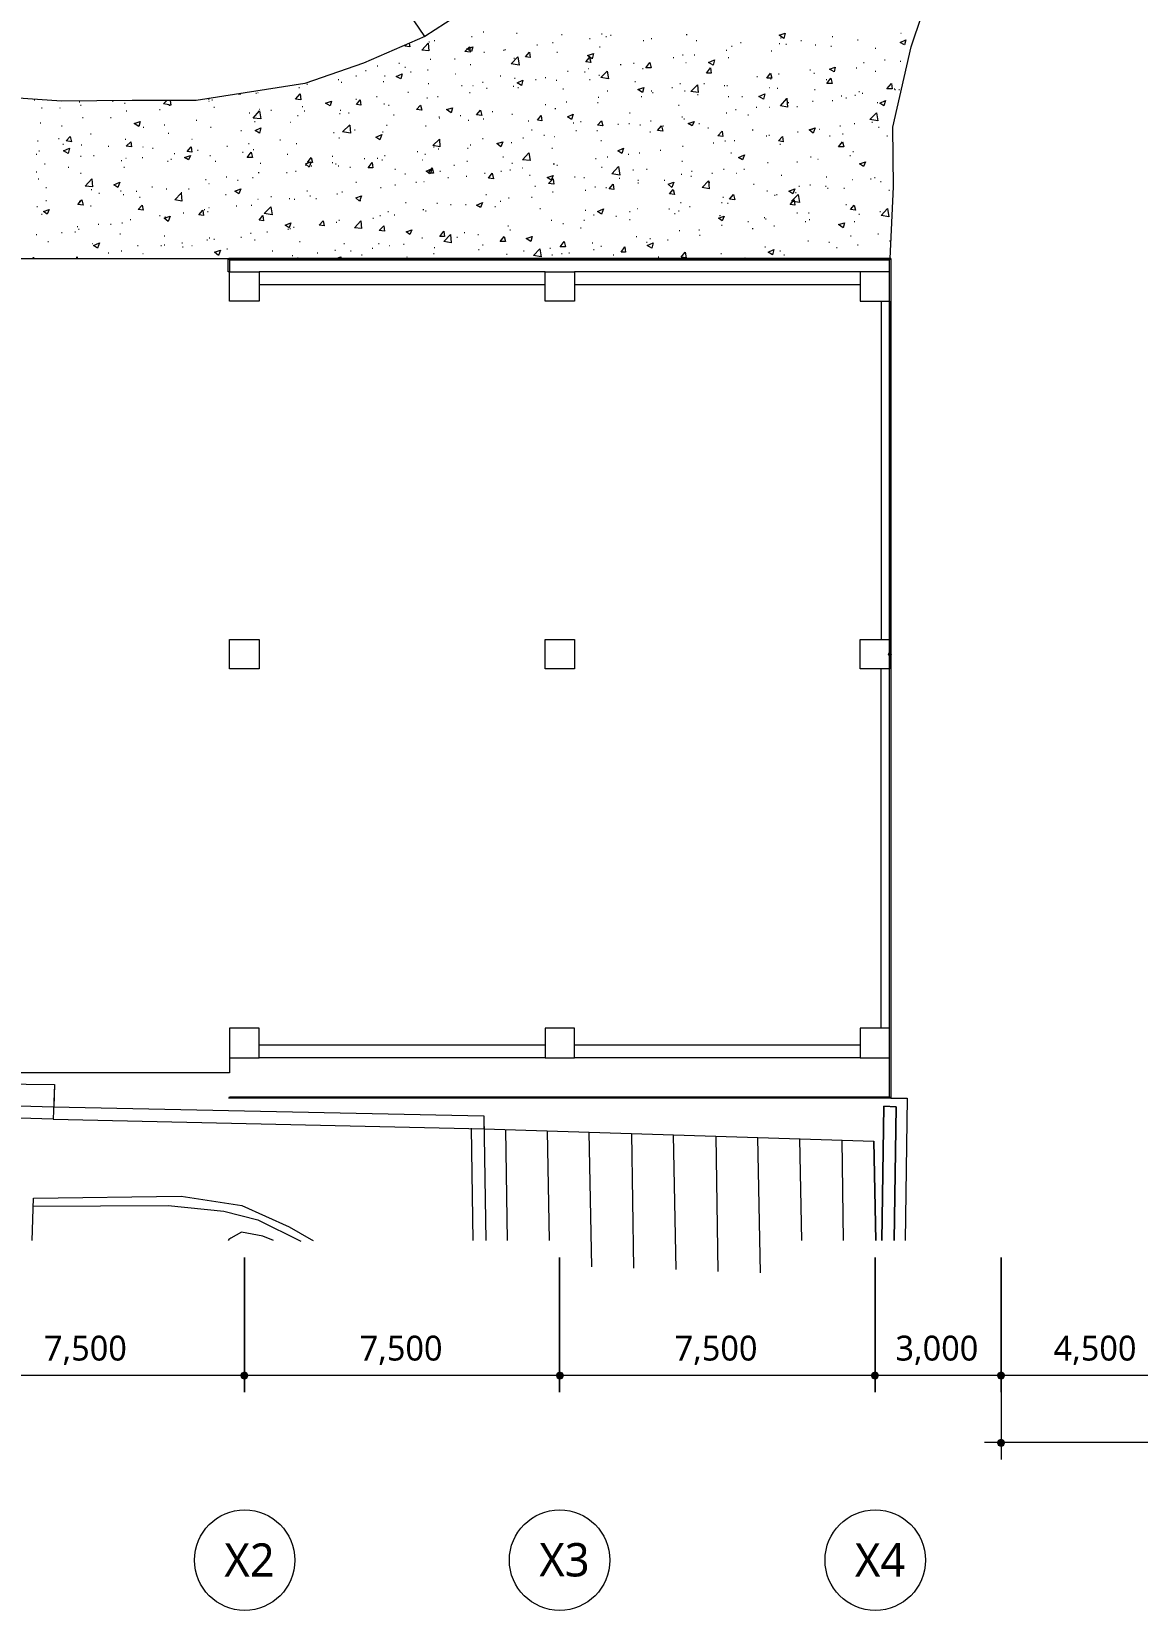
# Model space of a CAD drawing. Header units: millimetres. Extents: x -4011 to 126995, y -1911 to 106700.
# Drawn here: x 21637 to 47942, y 7229 to 44790 of the extents above; entities that cross this region are included whole.
import ezdxf

# ---------------------------------------------------------------- set-up
doc = ezdxf.new("R2010")
doc.units = ezdxf.units.MM
for name, color, linetype in [('PDF_문자', 7, 'Continuous'), ('PDF_솔리드 채우기', 7, 'Continuous'), ('PDF_형상', 7, 'Continuous')]:
    doc.layers.add(name, color=color, linetype=linetype)
doc.styles.add('PDF 맑은 고딕', font='malgun.ttf')

msp = doc.modelspace()

# ---------------------------------------------------------------- linework, layer by layer
at = {"layer": 'PDF_솔리드 채우기', "transparency": 33554559}
for points in [[(26627, 12886), (26596, 12824), (26705, 12824)], [(26627, 12886), (26596, 12824), (26705, 12824)], [(26596, 12824), (26627, 12746), (26705, 12824)], [(26596, 12824), (26627, 12746), (26705, 12824)], [(26705, 12917), (26627, 12886), (26705, 12824)], [(26705, 12917), (26627, 12886), (26705, 12824)], [(26627, 12746), (26705, 12715), (26705, 12824)], [(26627, 12746), (26705, 12715), (26705, 12824)], [(26767, 12886), (26705, 12917), (26705, 12824)], [(26767, 12886), (26705, 12917), (26705, 12824)], [(26798, 12824), (26767, 12886), (26705, 12824)], [(26798, 12824), (26767, 12886), (26705, 12824)], [(26705, 12715), (26767, 12746), (26705, 12824)], [(26767, 12746), (26798, 12824), (26705, 12824)], [(26705, 12715), (26767, 12746), (26705, 12824)], [(26767, 12746), (26798, 12824), (26705, 12824)], [(34135, 12886), (34104, 12824), (34197, 12824)], [(34135, 12886), (34104, 12824), (34197, 12824)], [(34104, 12824), (34135, 12746), (34197, 12824)], [(34104, 12824), (34135, 12746), (34197, 12824)], [(34197, 12917), (34135, 12886), (34197, 12824)], [(34197, 12917), (34135, 12886), (34197, 12824)], [(34135, 12746), (34197, 12715), (34197, 12824)], [(34135, 12746), (34197, 12715), (34197, 12824)], [(34275, 12886), (34197, 12917), (34197, 12824)], [(34275, 12886), (34197, 12917), (34197, 12824)], [(34306, 12824), (34275, 12886), (34197, 12824)], [(34306, 12824), (34275, 12886), (34197, 12824)], [(34197, 12715), (34275, 12746), (34197, 12824)], [(34275, 12746), (34306, 12824), (34197, 12824)], [(34197, 12715), (34275, 12746), (34197, 12824)], [(34275, 12746), (34306, 12824), (34197, 12824)], [(41627, 12886), (41596, 12824), (41705, 12824)], [(41627, 12886), (41596, 12824), (41705, 12824)], [(41596, 12824), (41627, 12746), (41705, 12824)], [(41596, 12824), (41627, 12746), (41705, 12824)], [(41705, 12917), (41627, 12886), (41705, 12824)], [(41705, 12917), (41627, 12886), (41705, 12824)], [(41627, 12746), (41705, 12715), (41705, 12824)], [(41627, 12746), (41705, 12715), (41705, 12824)], [(41767, 12886), (41705, 12917), (41705, 12824)], [(41767, 12886), (41705, 12917), (41705, 12824)], [(41798, 12824), (41767, 12886), (41705, 12824)], [(41798, 12824), (41767, 12886), (41705, 12824)], [(41705, 12715), (41767, 12746), (41705, 12824)], [(41767, 12746), (41798, 12824), (41705, 12824)], [(41705, 12715), (41767, 12746), (41705, 12824)], [(41767, 12746), (41798, 12824), (41705, 12824)], [(44627, 12886), (44596, 12824), (44705, 12824)], [(44627, 12886), (44596, 12824), (44705, 12824)], [(44596, 12824), (44627, 12746), (44705, 12824)], [(44596, 12824), (44627, 12746), (44705, 12824)], [(44705, 12917), (44627, 12886), (44705, 12824)], [(44705, 12917), (44627, 12886), (44705, 12824)], [(44627, 12746), (44705, 12715), (44705, 12824)], [(44627, 12746), (44705, 12715), (44705, 12824)], [(44767, 12886), (44705, 12917), (44705, 12824)], [(44767, 12886), (44705, 12917), (44705, 12824)], [(44798, 12824), (44767, 12886), (44705, 12824)], [(44798, 12824), (44767, 12886), (44705, 12824)], [(44705, 12715), (44767, 12746), (44705, 12824)], [(44767, 12746), (44798, 12824), (44705, 12824)], [(44705, 12715), (44767, 12746), (44705, 12824)], [(44767, 12746), (44798, 12824), (44705, 12824)], [(44627, 11285), (44596, 11223), (44705, 11223)], [(44705, 11316), (44627, 11285), (44705, 11223)], [(44767, 11285), (44705, 11316), (44705, 11223)], [(44798, 11223), (44767, 11285), (44705, 11223)], [(44596, 11223), (44627, 11145), (44705, 11223)], [(44627, 11145), (44705, 11114), (44705, 11223)], [(44705, 11114), (44767, 11145), (44705, 11223)], [(44767, 11145), (44798, 11223), (44705, 11223)]]:
    msp.add_solid(points, dxfattribs=at)
at = {"layer": 'PDF_형상', "lineweight": 5}
for points in [[(44363, 63016), (44254, 60031), (43150, 59813), (41751, 59472), (40446, 58632), (39373, 57591), (38627, 56098), (38301, 54637), (38301, 53440), (38207, 52321), (37881, 51093), (37399, 49896), (36824, 49119), (36031, 48249), (35036, 47440), (33855, 46554), (32223, 45466), (30995, 44674), (29845, 46368), (31415, 47021), (32565, 47860), (33326, 48591), (33855, 49306)], [(26347, 20378), (26347, 20021), (18855, 20021), (18855, 39389), (42062, 39389), (42140, 41098), (42124, 42513), (42560, 44425), (43073, 45964), (43570, 47207), (44285, 48870), (44782, 49772), (45047, 50503), (45078, 50767), (45093, 50922)], [(32378, 44782), (32394, 44782)], [(33171, 44751), (33187, 44751)], [(34244, 44720), (34259, 44720)], [(35192, 44736), (35207, 44736)], [(35409, 44705), (35425, 44705)], [(37212, 44720), (37228, 44720)], [(42311, 44751), (42326, 44751)], [(30995, 44674), (29534, 44036), (28135, 43554), (25554, 43150), (24031, 43150), (22352, 43135), (20736, 43244)], [(30622, 44503), (30637, 44425), (30513, 44440), (30544, 44472)], [(31088, 44549), (31104, 44549)], [(31212, 44580), (31228, 44580)], [(32098, 44674), (32114, 44674)], [(32860, 44347), (32876, 44347)], [(32891, 44363), (32907, 44363)], [(33653, 44472), (33668, 44472)], [(34026, 44534), (34041, 44534)], [(34912, 44627), (34927, 44627)], [(35145, 44425), (35161, 44425)], [(35301, 44674), (35316, 44674)], [(36187, 44580), (36202, 44580)], [(36373, 44627), (36389, 44627)], [(37446, 44580), (37461, 44580)], [(38161, 44347), (38176, 44347)], [(38285, 44440), (38301, 44440)], [(38503, 44534), (38518, 44534)], [(39233, 44332), (39249, 44332)], [(39420, 44503), (39435, 44503)], [(39451, 44642), (39466, 44642)], [(39575, 44487), (39591, 44487)], [(39933, 44580), (39948, 44580)], [(40275, 44472), (40290, 44472)], [(40648, 44440), (40663, 44440)], [(40679, 44674), (40694, 44674)], [(41285, 44596), (41301, 44596)], [(41705, 44394), (41720, 44394)], [(29860, 43974), (29876, 43974)], [(30373, 44036), (30389, 44036)], [(31119, 44130), (31135, 44130)], [(31694, 44145), (31710, 44145)], [(32067, 44005), (32083, 44005)], [(32394, 44301), (32409, 44301)], [(33109, 44161), (33124, 44161)], [(34135, 44301), (34150, 44301)], [(35642, 44005), (35658, 44005)], [(35953, 44036), (35969, 44036)], [(36902, 44176), (36917, 44176)], [(37119, 44238), (37135, 44238)], [(37197, 44052), (37212, 44052)], [(37399, 44238), (37415, 44238)], [(38207, 44176), (38223, 44176)], [(41425, 44052), (41440, 44052)], [(41922, 44114), (41938, 44114)], [(42295, 44083), (42311, 44083)], [(28927, 43648), (28943, 43648)], [(29005, 43585), (29021, 43585)], [(29347, 43741), (29363, 43741)], [(29580, 43865), (29596, 43865)], [(30000, 43601), (30016, 43601)], [(30031, 43741), (30047, 43741)], [(30513, 43943), (30528, 43943)], [(30653, 43834), (30668, 43834)], [(31057, 43881), (31073, 43881)], [(31710, 43788), (31725, 43788)], [(32363, 43585), (32378, 43585)], [(32782, 43741), (32798, 43741)], [(33124, 43679), (33140, 43679)], [(33622, 43648), (33637, 43648)], [(33855, 43694), (33870, 43694)], [(34119, 43632), (34135, 43632)], [(34383, 43850), (34399, 43850)], [(34788, 43834), (34803, 43834)], [(34881, 43912), (34896, 43912)], [(34912, 43648), (34927, 43648)], [(35130, 43756), (35145, 43756)], [(35984, 43601), (36000, 43601)], [(36171, 43912), (36187, 43912)], [(38891, 43725), (38907, 43725)], [(39218, 43663), (39233, 43663)], [(39404, 43788), (39420, 43788)], [(40150, 43881), (40166, 43881)], [(40244, 43803), (40259, 43803)], [(40539, 43648), (40554, 43648)], [(41254, 43927), (41269, 43927)], [(41705, 43850), (41720, 43850)], [(25834, 43197), (25865, 43181), (25865, 43197)], [(26549, 43306), (26611, 43306), (26611, 43321)], [(26969, 43321), (26984, 43321)], [(27016, 43337), (27031, 43337)], [(27995, 43461), (28010, 43461)], [(28181, 43539), (28197, 43539)], [(29845, 43244), (29860, 43244)], [(30591, 43352), (30606, 43352)], [(31041, 43212), (31057, 43212)], [(31073, 43554), (31088, 43554)], [(31290, 43244), (31306, 43244)], [(31865, 43508), (31881, 43508)], [(32052, 43337), (32067, 43337)], [(32130, 43508), (32145, 43508)], [(32456, 43446), (32472, 43446)], [(33093, 43492), (33109, 43492)], [(33202, 43461), (33218, 43461)], [(34275, 43430), (34290, 43430)], [(35114, 43228), (35130, 43228)], [(35332, 43383), (35347, 43383)], [(36140, 43244), (36155, 43244)], [(36373, 43383), (36389, 43383)], [(36404, 43337), (36420, 43337)], [(36870, 43461), (36886, 43461)], [(37057, 43554), (37073, 43554)], [(37166, 43383), (37181, 43383)], [(37477, 43290), (37492, 43290)], [(37632, 43554), (37648, 43554)], [(38114, 43508), (38130, 43508)], [(38176, 43508), (38192, 43508)], [(38207, 43244), (38223, 43244)], [(38534, 43244), (38549, 43244)], [(39187, 43461), (39202, 43461)], [(39373, 43446), (39389, 43446)], [(39606, 43197), (39622, 43197)], [(40259, 43415), (40275, 43415)], [(40896, 43259), (40912, 43259)], [(41005, 43212), (41021, 43212)], [(41223, 43275), (41238, 43275)], [(41316, 43368), (41332, 43368)], [(41394, 43321), (41409, 43321)], [(42155, 43430), (42171, 43430)], [(42171, 43415), (42187, 43415)], [(42264, 43415), (42280, 43415)], [(21699, 43166), (21715, 43166)], [(21870, 42979), (21886, 42979)], [(22306, 42979), (22321, 42979)], [(22772, 43119), (22788, 43119)], [(22803, 43041), (22819, 43041)], [(23565, 43135), (23580, 43135)], [(23845, 43088), (23860, 43088)], [(23891, 42902), (23907, 42902)], [(24684, 42933), (24699, 42933)], [(24933, 43150), (24948, 43041), (24777, 43073), (24855, 43150)], [(24902, 43041), (24917, 43041), (24933, 43041)], [(25850, 43135), (25865, 43135)], [(25927, 43166), (25943, 43166)], [(25974, 42995), (25990, 42995)], [(26813, 42855), (26829, 42855)], [(27047, 42948), (27062, 42948)], [(27326, 42917), (27342, 42917)], [(28073, 43010), (28088, 43010)], [(28119, 42902), (28135, 42902)], [(28959, 42839), (28974, 42839)], [(28974, 42917), (28990, 42917)], [(29176, 42855), (29192, 42855)], [(29347, 43181), (29363, 43181)], [(30016, 43073), (30031, 43073)], [(30124, 43041), (30140, 43041)], [(32596, 42886), (32611, 42886)], [(33062, 42824), (33078, 42824)], [(33855, 43057), (33870, 43057)], [(34088, 42964), (34104, 42964)], [(34352, 43119), (34368, 43119)], [(35098, 43104), (35114, 43104)], [(35860, 42855), (35876, 42855)], [(37026, 43041), (37041, 43041)], [(38161, 42855), (38176, 42855)], [(38378, 42933), (38394, 42933)], [(38876, 42995), (38891, 42995)], [(39187, 42995), (39202, 42995)], [(39637, 43104), (39653, 43104)], [(39839, 43010), (39855, 43010)], [(40212, 43135), (40228, 43135)], [(40679, 43150), (40694, 43150)], [(41751, 43104), (41767, 43104)], [(21839, 42622), (21855, 42622)], [(22352, 42544), (22368, 42544)], [(22850, 42746), (22865, 42746)], [(23518, 42746), (23534, 42746)], [(24295, 42513), (24311, 42513)], [(24793, 42575), (24808, 42575)], [(25554, 42684), (25570, 42684)], [(25896, 42513), (25912, 42513)], [(26938, 42653), (26953, 42653)], [(27793, 42637), (27808, 42637)], [(27964, 42793), (27979, 42793)], [(29207, 42560), (29223, 42373), (29036, 42404), (29207, 42575)], [(29316, 42451), (29332, 42451)], [(30078, 42560), (30093, 42560)], [(30249, 42808), (30264, 42808)], [(31010, 42544), (31026, 42544)], [(31321, 42762), (31337, 42762)], [(31337, 42731), (31352, 42731)], [(31834, 42793), (31850, 42793)], [(32021, 42684), (32036, 42684)], [(32378, 42715), (32394, 42715)], [(33451, 42668), (33466, 42668)], [(33528, 42451), (33544, 42451)], [(34523, 42622), (34539, 42622)], [(34694, 42653), (34710, 42653)], [(35580, 42591), (35596, 42591)], [(35845, 42606), (35860, 42606)], [(36109, 42575), (36124, 42575)], [(36358, 42668), (36373, 42668)], [(36653, 42544), (36668, 42544)], [(37104, 42762), (37119, 42762)], [(37150, 42715), (37166, 42715)], [(37508, 42606), (37523, 42606)], [(37725, 42497), (37741, 42497)], [(38674, 42808), (38689, 42808)], [(38782, 42451), (38798, 42451)], [(40197, 42466), (40212, 42466)], [(40368, 42466), (40383, 42466)], [(40865, 42544), (40881, 42544)], [(41207, 42606), (41223, 42606)], [(41627, 42637), (41642, 42637)], [(41782, 42513), (41798, 42513)], [(21777, 42187), (21793, 42187)], [(22275, 42249), (22290, 42249)], [(22383, 42109), (22399, 42109)], [(22819, 42093), (22834, 42093)], [(23036, 42358), (23052, 42358)], [(23860, 42233), (23876, 42233)], [(24886, 42373), (24902, 42373)], [(25446, 42233), (25461, 42233)], [(26611, 42435), (26627, 42435)], [(26798, 42124), (26813, 42124)], [(27544, 42218), (27560, 42218)], [(27933, 42124), (27948, 42124)], [(28819, 42389), (28834, 42389)], [(28943, 42264), (28959, 42264)], [(29984, 42404), (30000, 42404)], [(32067, 42093), (32083, 42093)], [(32363, 42249), (32378, 42249)], [(33047, 42155), (33062, 42155)], [(33326, 42264), (33342, 42264)], [(33824, 42326), (33839, 42326)], [(34073, 42295), (34088, 42295)], [(34585, 42435), (34601, 42435)], [(35083, 42435), (35098, 42435)], [(35176, 42202), (35192, 42202)], [(36342, 42404), (36358, 42404)], [(37850, 42140), (37865, 42140)], [(38130, 42187), (38145, 42187)], [(38347, 42202), (38363, 42202)], [(39109, 42311), (39124, 42311)], [(39171, 42326), (39187, 42326)], [(39435, 42109), (39451, 42109)], [(39855, 42404), (39870, 42404)], [(40617, 42311), (40632, 42311)], [(40927, 42358), (40943, 42358)], [(41984, 42311), (42000, 42311)], [(21746, 41876), (21762, 41876)], [(21808, 41953), (21824, 41953)], [(22803, 41829), (22819, 41829)], [(23114, 41845), (23130, 41845)], [(23456, 42062), (23472, 42062)], [(23767, 41720), (23782, 41720)], [(23876, 41782), (23891, 41782)], [(24264, 41798), (24280, 41798)], [(24280, 42047), (24295, 42047)], [(24513, 42016), (24528, 42016)], [(24870, 41705), (24886, 41705)], [(24948, 41751), (24964, 41751)], [(25026, 41891), (25041, 41891)], [(25585, 41969), (25601, 41969)], [(25881, 41845), (25896, 41845)], [(26005, 41705), (26021, 41705)], [(26285, 42062), (26301, 42062)], [(26658, 41922), (26674, 41922)], [(26907, 41984), (26922, 41984)], [(27715, 41876), (27731, 41876)], [(28788, 41829), (28803, 41829)], [(29549, 41767), (29565, 41767)], [(29860, 41782), (29876, 41782)], [(29969, 41736), (29984, 41736)], [(30031, 41845), (30047, 41845)], [(30808, 41938), (30824, 41938)], [(30933, 41736), (30948, 41736)], [(30995, 41876), (31010, 41876)], [(31197, 42047), (31212, 42047)], [(31306, 42000), (31321, 42000)], [(31990, 41705), (32005, 41705)], [(32005, 42016), (32021, 42016)], [(32845, 41813), (32860, 41813)], [(34010, 42016), (34026, 42016)], [(35052, 41767), (35067, 41767)], [(35332, 41813), (35347, 41813)], [(35829, 41876), (35845, 41876)], [(36093, 41907), (36109, 41907)], [(36591, 41969), (36606, 41969)], [(37104, 41705), (37119, 41705)], [(37119, 42062), (37135, 42062)], [(38269, 41907), (38285, 41907)], [(40166, 41813), (40181, 41813)], [(40337, 41751), (40352, 41751)], [(41098, 41845), (41114, 41845)], [(41176, 41938), (41192, 41938)], [(21746, 41456), (21762, 41456)], [(21948, 41642), (21964, 41642)], [(22508, 41565), (22523, 41565)], [(22803, 41425), (22819, 41425)], [(23829, 41565), (23845, 41565)], [(26269, 41332), (26285, 41332)], [(27031, 41440), (27047, 41440)], [(27078, 41658), (27093, 41658)], [(27699, 41440), (27715, 41440)], [(27917, 41472), (27933, 41472)], [(28150, 41611), (28166, 41611)], [(28290, 41596), (28306, 41596)], [(28788, 41674), (28803, 41674)], [(28865, 41642), (28881, 41642)], [(28927, 41596), (28943, 41596)], [(29207, 41565), (29223, 41565)], [(30280, 41518), (30295, 41518)], [(30513, 41409), (30528, 41409)], [(31352, 41472), (31368, 41472)], [(31679, 41611), (31694, 41611)], [(31974, 41347), (31990, 41347)], [(32409, 41425), (32425, 41425)], [(32798, 41472), (32813, 41472)], [(33016, 41503), (33031, 41503)], [(33062, 41658), (33078, 41658)], [(33311, 41549), (33326, 41549)], [(33482, 41378), (33497, 41378)], [(34041, 41642), (34057, 41642), (34073, 41642)], [(34135, 41611), (34150, 41611)], [(34554, 41332), (34570, 41332)], [(35192, 41565), (35207, 41565)], [(35938, 41503), (35953, 41503)], [(36264, 41518), (36280, 41518)], [(37088, 41394), (37104, 41394)], [(37321, 41347), (37337, 41347)], [(37337, 41472), (37352, 41472)], [(37819, 41425), (37834, 41425)], [(38098, 41518), (38114, 41518)], [(38394, 41425), (38409, 41425)], [(38580, 41518), (38596, 41518)], [(39140, 41674), (39155, 41674)], [(39466, 41378), (39482, 41378)], [(39839, 41689), (39855, 41689)], [(40539, 41332), (40554, 41332)], [(21793, 41285), (21808, 41285)], [(21979, 41083), (21995, 41083)], [(23052, 41036), (23067, 41036)], [(23238, 40943), (23254, 40943)], [(23751, 41005), (23767, 41005)], [(24124, 40990), (24140, 40990)], [(24497, 41098), (24513, 41098)], [(24839, 41052), (24855, 41052)], [(25197, 40959), (25212, 40959)], [(25368, 41052), (25383, 41052)], [(25772, 41269), (25788, 41269)], [(25850, 41176), (25865, 41176)], [(26534, 41254), (26549, 41254)], [(26891, 41316), (26907, 41316)], [(28181, 41005), (28197, 41005)], [(29021, 40974), (29036, 40974)], [(29347, 41207), (29363, 41207)], [(29938, 41083), (29953, 41083)], [(30280, 41145), (30295, 41145)], [(30777, 41207), (30793, 41207)], [(30964, 41223), (30979, 41223)], [(31539, 41316), (31554, 41316)], [(33606, 41114), (33622, 41114)], [(34026, 40974), (34041, 40974)], [(34772, 41316), (34788, 41316)], [(34803, 41021), (34819, 41021)], [(35036, 41098), (35052, 41098)], [(35301, 41083), (35316, 41083)], [(35611, 41301), (35627, 41301)], [(36062, 41254), (36078, 41254)], [(36062, 41192), (36078, 41192)], [(36684, 41254), (36699, 41254)], [(37756, 41207), (37772, 41207)], [(38813, 41161), (38829, 41161)], [(39124, 41005), (39140, 41005)], [(39808, 40959), (39824, 40959)], [(39886, 41114), (39902, 41114)], [(40150, 41145), (40166, 41145)], [(40523, 41114), (40539, 41114)], [(40570, 41067), (40585, 41067)], [(40959, 41067), (40974, 41067)], [(41161, 41269), (41176, 41269)], [(41596, 41285), (41611, 41285)], [(41689, 41316), (41705, 41316)], [(41829, 41223), (41845, 41223)], [(42031, 41021), (42047, 41021)], [(21762, 40632), (21777, 40632)], [(21979, 40772), (21995, 40772)], [(22772, 40756), (22788, 40756)], [(23036, 40648), (23052, 40648)], [(23813, 40912), (23829, 40912)], [(24202, 40850), (24218, 40850)], [(25850, 40601), (25865, 40601)], [(26254, 40912), (26269, 40912)], [(26503, 40648), (26518, 40648)], [(26860, 40663), (26876, 40663)], [(27016, 40803), (27031, 40803)], [(27326, 40865), (27342, 40865)], [(27762, 40819), (27777, 40819)], [(27886, 40803), (27902, 40803)], [(28259, 40881), (28275, 40881)], [(28399, 40819), (28415, 40819)], [(28896, 40927), (28912, 40927)], [(29456, 40772), (29472, 40772)], [(30528, 40725), (30544, 40725)], [(31275, 40710), (31290, 40710)], [(31601, 40679), (31617, 40679)], [(31959, 40679), (31974, 40679)], [(32285, 40694), (32301, 40694)], [(32440, 40912), (32456, 40912)], [(32658, 40632), (32674, 40632)], [(32782, 40756), (32798, 40756)], [(32984, 40834), (33000, 40834)], [(33528, 40850), (33544, 40850)], [(33731, 40585), (33746, 40585)], [(36047, 40585), (36062, 40585)], [(36793, 40570), (36808, 40570)], [(37073, 40725), (37088, 40725)], [(37290, 40632), (37306, 40632)], [(38052, 40725), (38067, 40725)], [(38083, 40850), (38098, 40850)], [(38192, 40710), (38207, 40710)], [(39311, 40896), (39326, 40896)], [(39358, 40912), (39373, 40912)], [(41005, 40679), (41021, 40679)], [(41130, 40601), (41145, 40601)], [(21870, 40446), (21886, 40446)], [(23223, 40212), (23238, 40212)], [(23518, 40212), (23534, 40212)], [(23782, 40244), (23798, 40244)], [(23984, 40321), (24000, 40321)], [(24684, 40415), (24699, 40415)], [(24808, 40383), (24824, 40383)], [(25244, 40477), (25259, 40477)], [(25741, 40554), (25756, 40554)], [(25819, 40508), (25834, 40508)], [(28492, 40197), (28508, 40197)], [(28881, 40259), (28896, 40259)], [(28943, 40306), (28959, 40306)], [(29751, 40352), (29767, 40352)], [(29922, 40415), (29938, 40415)], [(30109, 40508), (30124, 40508)], [(30264, 40430), (30280, 40430)], [(30948, 40554), (30964, 40554)], [(31010, 40523), (31026, 40523)], [(33995, 40306), (34010, 40306)], [(34275, 40228), (34290, 40228)], [(34772, 40306), (34788, 40306)], [(34803, 40539), (34819, 40539)], [(35005, 40430), (35021, 40430)], [(35534, 40399), (35549, 40399)], [(35860, 40508), (35876, 40508)], [(35860, 40321), (35876, 40321)], [(36933, 40461), (36948, 40461)], [(37026, 40523), (37041, 40523)], [(38005, 40415), (38021, 40415)], [(38674, 40275), (38689, 40275)], [(39062, 40368), (39078, 40368)], [(39093, 40337), (39109, 40337)], [(39839, 40477), (39855, 40477)], [(40041, 40275), (40057, 40275)], [(40119, 40477), (40135, 40477)], [(40135, 40321), (40150, 40321)], [(41207, 40275), (41223, 40275)], [(41316, 40446), (41332, 40446)], [(41813, 40508), (41829, 40508)], [(21746, 39964), (21762, 39964)], [(22352, 40010), (22368, 40010)], [(22663, 40026), (22679, 40026)], [(22725, 40150), (22741, 40150)], [(22756, 40088), (22772, 40088)], [(23736, 39979), (23751, 39979)], [(24793, 39933), (24808, 39933)], [(25803, 39839), (25819, 39839)], [(25865, 39886), (25881, 39886)], [(25974, 39855), (25990, 39855)], [(26611, 39902), (26627, 39902)], [(26845, 39995), (26860, 39995)], [(26938, 39839), (26953, 39839)], [(27233, 40026), (27249, 40026)], [(27731, 40088), (27746, 40088)], [(27777, 40104), (27793, 40104)], [(27870, 40135), (27886, 40135)], [(30917, 39886), (30933, 39886)], [(31756, 39902), (31772, 39902)], [(31927, 40010), (31943, 40010)], [(32254, 39964), (32269, 39964)], [(32969, 40166), (32984, 40166)], [(33016, 40073), (33031, 40073)], [(33528, 39917), (33544, 39917)], [(34694, 40119), (34710, 40119)], [(36016, 39917), (36031, 39917)], [(36342, 39870), (36358, 39870)], [(36762, 39839), (36777, 39839)], [(37041, 40057), (37057, 40057)], [(37508, 40073), (37523, 40073)], [(37523, 39948), (37539, 39948)], [(38052, 40181), (38067, 40181)], [(38782, 40104), (38798, 40104)], [(39295, 40166), (39311, 40166)], [(41114, 39933), (41130, 39933)], [(41767, 39979), (41782, 39979)], [(22026, 39793), (22041, 39793)], [(23083, 39746), (23098, 39746)], [(23456, 39528), (23472, 39528)], [(23767, 39575), (23782, 39575)], [(24155, 39699), (24171, 39699)], [(24280, 39513), (24295, 39513)], [(24715, 39699), (24731, 39699)], [(24793, 39715), (24808, 39715)], [(25212, 39762), (25228, 39762)], [(25228, 39668), (25244, 39668)], [(25446, 39699), (25461, 39699)], [(26285, 39622), (26301, 39622)], [(27358, 39575), (27373, 39575)], [(27839, 39466), (27855, 39466)], [(28010, 39793), (28026, 39793)], [(28430, 39528), (28446, 39528)], [(28850, 39591), (28865, 39591)], [(29067, 39746), (29083, 39746)], [(29223, 39575), (29238, 39575)], [(29487, 39482), (29503, 39482)], [(29736, 39637), (29751, 39637)], [(29891, 39746), (29907, 39746)], [(30140, 39699), (30155, 39699)], [(30482, 39731), (30497, 39731)], [(31197, 39513), (31212, 39513)], [(31212, 39653), (31228, 39653)], [(32269, 39606), (32285, 39606)], [(32363, 39715), (32378, 39715)], [(32938, 39497), (32953, 39497)], [(33342, 39575), (33358, 39575)], [(33746, 39451), (33762, 39451)], [(33964, 39637), (33979, 39637)], [(34010, 39482), (34026, 39482)], [(34244, 39513), (34259, 39513)], [(34415, 39528), (34430, 39528)], [(34974, 39762), (34990, 39762)], [(35005, 39606), (35021, 39606)], [(35176, 39684), (35192, 39684)], [(35472, 39482), (35487, 39482)], [(36264, 39777), (36280, 39777)], [(38036, 39513), (38052, 39513)], [(39078, 39668), (39093, 39668)], [(39435, 39575), (39451, 39575)], [(39528, 39482), (39544, 39482)], [(40104, 39808), (40119, 39808)], [(40601, 39777), (40617, 39777)], [(40788, 39653), (40803, 39653)], [(41285, 39715), (41301, 39715)], [(42047, 39808), (42062, 39808)], [(21668, 39389), (21684, 39420), (21684, 39389)], [(22694, 39420), (22710, 39420)], [(22725, 39420), (22741, 39420)], [(33855, 39078), (27047, 39078)], [(27964, 39404), (27979, 39404)], [(28881, 39389), (28990, 39435), (28990, 39389)], [(30560, 39435), (30575, 39435)], [(41347, 39078), (34554, 39078)], [(36544, 39435), (36560, 39435)], [(38596, 39389), (38611, 39404), (38627, 39389)], [(42047, 39389), (42062, 39404)], [(33855, 38767), (27047, 38767)], [(41347, 38767), (34554, 38767)], [(41845, 38378), (41845, 30326)], [(42047, 38378), (42047, 30326)], [(41845, 21078), (41845, 29627)], [(42047, 21078), (42047, 29627)], [(33855, 20674), (27047, 20674)], [(41347, 20674), (34554, 20674)], [(33855, 20378), (27047, 20378)], [(41347, 20378), (34554, 20378)], [(19477, 19772), (22181, 19741), (22166, 19212)], [(22181, 19741), (22150, 18917), (32394, 18684)], [(22150, 18917), (19477, 18995), (19492, 19290), (22150, 19212), (32394, 18995), (32440, 16026)], [(42078, 19415), (42466, 19415), (42420, 16026)], [(32394, 18995), (32394, 18684), (41674, 18389), (41720, 16026), (41674, 18389)], [(32145, 16026), (32098, 18699)], [(32907, 18668), (32953, 16026)], [(33902, 18637), (33948, 16026)], [(34896, 18606), (34959, 15404)], [(35907, 18575), (35953, 15373)], [(36902, 18544), (36964, 15342)], [(37912, 18513), (37959, 15295)], [(38907, 18482), (38969, 15264)], [(39902, 18451), (39948, 16026)], [(40912, 18420), (40943, 16026)], [(21653, 16026), (21684, 17036), (25197, 17083), (26642, 16865), (27762, 16352), (28290, 16057), (28337, 16026)], [(21668, 16850), (24886, 16865), (26207, 16725), (27016, 16523), (28041, 16010)], [(27389, 16026), (27140, 16135), (26627, 16228), (26378, 16088), (26332, 16057), (26316, 16026)], [(44705, 15622), (44705, 12420), (44705, 15622), (44705, 10819)], [(18808, 12824), (27093, 12824)], [(26301, 12824), (34601, 12824)], [(33808, 12824), (42093, 12824)], [(41301, 12824), (45093, 12824)], [(44301, 12824), (49601, 12824)], [(109601, 11223), (44301, 11223)]]:
    msp.add_lwpolyline(points, dxfattribs=at)
for points in [[(39560, 44751), (39528, 44627), (39420, 44705)], [(31088, 44332), (30917, 44347), (31073, 44518)], [(32052, 44425), (32067, 44301), (31943, 44316)], [(32130, 44425), (32098, 44316), (31990, 44378)], [(42435, 44596), (42404, 44472), (42295, 44534)], [(33233, 43990), (33047, 44021), (33202, 44192)], [(33482, 44301), (33497, 44176), (33389, 44192)], [(34912, 44176), (34943, 44052), (34819, 44067)], [(35005, 44269), (34974, 44145), (34865, 44223)], [(36342, 44052), (36373, 43927), (36249, 43927)], [(37881, 44114), (37850, 43990), (37741, 44052)], [(30451, 43788), (30420, 43663), (30311, 43725)], [(33326, 43632), (33295, 43508), (33187, 43570)], [(35363, 43663), (35176, 43694), (35332, 43850)], [(37788, 43927), (37803, 43803), (37694, 43803)], [(39218, 43803), (39249, 43679), (39124, 43679)], [(40648, 43679), (40679, 43554), (40554, 43554)], [(40756, 43943), (40725, 43834), (40617, 43896)], [(28026, 43306), (28041, 43166), (27917, 43181)], [(36202, 43461), (36171, 43337), (36062, 43415)], [(37492, 43337), (37321, 43368), (37477, 43523)], [(39078, 43306), (39047, 43181), (38938, 43244)], [(39622, 42995), (39451, 43026), (39606, 43197)], [(42093, 43554), (42109, 43430), (41984, 43430)], [(27093, 42715), (26907, 42731), (27062, 42902)], [(28772, 43135), (28741, 43026), (28632, 43088)], [(29456, 43166), (29472, 43041), (29363, 43057)], [(30886, 43041), (30917, 42917), (30793, 42933)], [(31648, 42979), (31617, 42855), (31508, 42933)], [(32316, 42917), (32347, 42793), (32223, 42808)], [(34523, 42824), (34477, 42699), (34383, 42762)], [(41767, 42668), (41580, 42699), (41736, 42855)], [(41953, 43150), (41907, 43026), (41813, 43088)], [(24218, 42653), (24187, 42528), (24078, 42606)], [(27093, 42497), (27062, 42373), (26953, 42435)], [(33762, 42793), (33777, 42668), (33668, 42684)], [(35192, 42668), (35223, 42544), (35098, 42560)], [(36622, 42544), (36653, 42420), (36528, 42435)], [(37399, 42653), (37352, 42544), (37259, 42606)], [(40275, 42497), (40228, 42373), (40135, 42451)], [(22554, 42295), (22585, 42171), (22461, 42187)], [(24000, 42171), (24016, 42047), (23891, 42062)], [(29969, 42342), (29922, 42218), (29829, 42280)], [(31352, 42047), (31181, 42078), (31337, 42233)], [(32845, 42171), (32798, 42047), (32705, 42124)], [(38067, 42420), (38083, 42295), (37959, 42311)], [(39497, 42295), (39513, 42171), (39404, 42187)], [(40927, 42171), (40959, 42047), (40834, 42047)], [(22539, 42016), (22508, 41891), (22399, 41953)], [(25415, 41845), (25368, 41736), (25275, 41798)], [(25430, 42047), (25446, 41922), (25337, 41938)], [(26860, 41922), (26891, 41798), (26767, 41798)], [(28290, 41798), (28321, 41674), (28197, 41674)], [(33497, 41720), (33311, 41736), (33466, 41907)], [(35720, 42016), (35674, 41891), (35580, 41953)], [(38596, 41860), (38549, 41736), (38456, 41798)], [(28290, 41689), (28244, 41565), (28150, 41642)], [(29736, 41674), (29751, 41549), (29642, 41549)], [(31166, 41534), (31119, 41409), (31026, 41472)], [(31166, 41549), (31197, 41425), (31073, 41425)], [(32596, 41425), (32627, 41285), (32503, 41301)], [(34041, 41363), (33995, 41254), (33902, 41316)], [(35627, 41378), (35440, 41409), (35596, 41580)], [(41472, 41689), (41425, 41580), (41332, 41642)], [(23083, 41098), (22912, 41114), (23067, 41285)], [(23736, 41207), (23689, 41083), (23596, 41145)], [(25212, 40756), (25041, 40788), (25197, 40943)], [(26611, 41052), (26565, 40927), (26472, 40990)], [(34041, 41285), (34057, 41161), (33933, 41176)], [(35472, 41161), (35487, 41036), (35378, 41052)], [(36917, 41207), (36870, 41083), (36777, 41161)], [(36902, 41036), (36933, 40912), (36808, 40927)], [(37756, 41052), (37585, 41083), (37741, 41238)], [(39793, 41052), (39746, 40927), (39653, 40990)], [(22834, 40788), (22865, 40663), (22741, 40679)], [(24264, 40663), (24295, 40539), (24171, 40554)], [(27358, 40430), (27171, 40461), (27326, 40617)], [(29487, 40881), (29440, 40756), (29347, 40834)], [(32363, 40725), (32316, 40601), (32223, 40663)], [(35238, 40570), (35192, 40446), (35098, 40508)], [(38332, 40912), (38363, 40788), (38238, 40803)], [(39777, 40788), (39793, 40663), (39684, 40679)], [(39902, 40725), (39715, 40756), (39870, 40912)], [(41207, 40663), (41238, 40539), (41114, 40554)], [(42031, 40383), (41845, 40415), (42000, 40585)], [(22057, 40554), (22010, 40446), (21917, 40508)], [(24933, 40399), (24886, 40275), (24793, 40352)], [(25710, 40539), (25725, 40415), (25617, 40430)], [(27140, 40415), (27155, 40290), (27047, 40306)], [(27808, 40244), (27762, 40119), (27668, 40181)], [(28570, 40290), (28601, 40166), (28477, 40181)], [(29487, 40104), (29316, 40119), (29472, 40290)], [(38114, 40399), (38067, 40290), (37974, 40352)], [(40974, 40244), (40943, 40119), (40834, 40197)], [(30016, 40166), (30031, 40041), (29907, 40057)], [(30684, 40073), (30637, 39964), (30544, 40026)], [(31446, 40041), (31461, 39917), (31352, 39917)], [(31617, 39762), (31446, 39793), (31601, 39964)], [(32876, 39917), (32907, 39793), (32782, 39793)], [(33544, 39917), (33513, 39793), (33404, 39870)], [(23254, 39762), (23207, 39637), (23114, 39699)], [(26130, 39591), (26083, 39466), (25990, 39544)], [(33762, 39435), (33575, 39466), (33731, 39622)], [(34306, 39793), (34337, 39668), (34212, 39668)], [(35751, 39668), (35767, 39544), (35658, 39544)], [(36420, 39762), (36389, 39637), (36280, 39699)], [(37181, 39544), (37212, 39404), (37088, 39420)], [(39295, 39606), (39264, 39482), (39155, 39544)], [(26316, 39389), (26347, 39358), (26347, 39078), (26316, 39078)], [(42078, 39389), (42078, 19415), (42047, 19446), (42047, 39358), (42078, 39389), (26332, 39389), (26347, 39358), (42047, 39358)], [(27047, 38378), (26347, 38378), (26347, 39078), (27047, 39078)], [(33855, 39078), (34554, 39078), (34554, 38378), (33855, 38378)], [(41347, 39078), (41347, 38378), (42047, 38378), (42047, 39078)], [(27047, 29627), (26347, 29627), (26347, 30326), (27047, 30326)], [(33855, 30326), (34554, 30326), (34554, 29627), (33855, 29627)], [(42047, 30326), (42047, 29627), (41347, 29627), (41347, 30326)], [(42016, 29969), (42031, 29953), (42047, 29938), (42078, 29953), (42093, 29969), (42078, 30000), (42047, 30016), (42031, 30000)], [(27047, 20378), (27047, 21078), (26347, 21078), (26347, 20378)], [(34554, 20378), (34554, 21078), (33855, 21078), (33855, 20378)], [(41347, 21078), (41347, 20378), (42047, 20378), (42047, 21078)], [(42047, 19446), (42078, 19415), (26332, 19415), (26347, 19446)], [(41907, 19228), (41860, 16026), (41907, 19228), (42202, 19212), (42155, 16026), (42202, 19212)], [(26705, 12420), (26705, 15622)], [(34197, 12420), (34197, 15622)], [(41705, 12420), (41705, 15622)]]:
    msp.add_lwpolyline(points, close=True, dxfattribs=at)
for centre in [(26706, 8425), (34198, 8425), (41706, 8425)]:
    msp.add_circle(centre, 1195, dxfattribs=at)

# ---------------------------------------------------------------- texts
at = {"layer": 'PDF_문자', "attachment_point": 4, "style": 'PDF 맑은 고딕'}
for s, insert, char_height in [('7,500', (21932, 13416), 592.1), ('7,500', (29441, 13416), 592.1), ('7,500', (36933, 13416), 592.1), ('3,000', (42186, 13416), 592.1), ('4,500', (45948, 13416), 592.1), ('X2', (26223, 8429), 793.2), ('X3', (33715, 8429), 793.2), ('X4', (41223, 8429), 793.2)]:
    msp.add_mtext(s, dxfattribs=dict(at, insert=insert, char_height=char_height))

doc.saveas('drawing.dxf')
